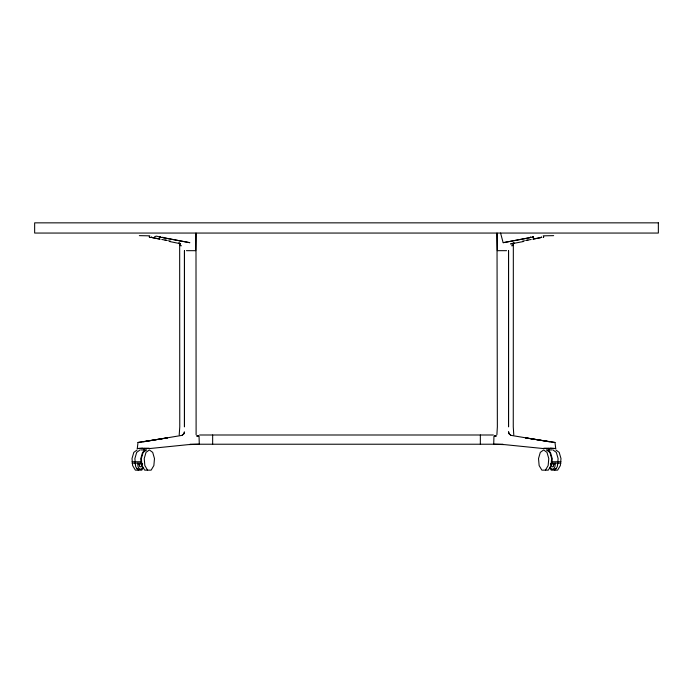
<?xml version="1.0" encoding="UTF-8"?>
<svg xmlns="http://www.w3.org/2000/svg" width="693" height="693" viewBox="0 0 693 693"><rect width="100%" height="100%" fill="white"/><g stroke="black" fill="none" stroke-linecap="round" stroke-linejoin="round"><path stroke-width="1.04" d="M184.468 250.675L184.459 426.871L184.451 250.675M508.549 250.675L508.541 426.871L508.532 250.675M549.168 448.215L549.168 449.904L549.168 448.215L543.823 448.215M149.471 236.971C148.614 235.689 150.095 238.47 149.471 237.058M513.331 244.906L511.971 245.807L513.331 244.906L513.262 426.862L513.79 434.883M493.944 436.46L493.711 444.222L504.764 444.637L543.147 448.536L555.717 448.536L554.998 442.489L525.606 437.881L554.998 442.489M551.992 463.834L552.217 458.601L550.441 452.399L547.08 449.948L551.966 449.948M199.038 436.261L199.289 444.222L188.236 444.637L149.853 448.536L137.283 448.536L138.002 442.489L167.394 437.881L138.002 442.489M543.529 237.041C543.017 238.314 544.317 235.793 543.529 236.971M554.088 463.141L553.196 466.623L552.165 466.848L551.281 465.765L550.918 463.834M555.336 463.141L554.946 466.64L553.577 468.97L551.784 469.196L550.285 467.212M557.7 463.141L557.311 466.64L555.942 468.97L554.149 469.196M557.493 465.566L558.108 458.558L556.332 452.382L552.979 449.948M496.89 434.762L497.357 426.871L497.011 233.056L497.34 250.675L506.574 250.675M139.345 465.765L139.717 463.834M142.082 463.834L141.718 465.765L140.835 466.848L139.804 466.623L138.912 463.141M179.21 434.883L179.773 426.862L179.669 244.906L181.029 245.807L179.669 244.906M513.669 243.295L514.128 242.784L510.611 243.953L523.691 241.476M143.434 467.403L141.796 470.149L135.36 470.149L132.632 465.566L132.017 458.558L133.801 452.382L137.145 449.948M545.426 470.149L548.154 465.566L548.778 458.558L546.994 452.382L543.65 449.948L540.297 452.382L538.522 458.558L539.137 465.566L541.865 470.149L548.302 470.149L551.03 465.566L551.645 458.558L549.87 452.382L546.517 449.948M554.764 470.149L555.855 468.312M142.715 467.212L141.216 469.196L139.423 468.97L138.054 466.64L137.664 463.141M140.021 449.948L136.668 452.382L134.892 458.558L135.507 465.566M146.483 449.948L143.13 452.382L141.355 458.558L141.97 465.566L144.698 470.149L151.135 470.149L153.863 465.566L154.478 458.558L152.703 452.382L149.35 449.948L146.006 452.382L144.222 458.558L144.846 465.566L147.574 470.149M182.068 435.351L184.087 433.567L184.381 431.886L184.061 433.567L182.068 435.351L143.642 441.787M159.858 236.746L160.629 236.452C161.322 239.137 156.956 234.537 154.582 236.746M532.934 239.137L540.653 237.638L533.246 239.059M526.221 240.436L527.971 240.099M525.84 240.488L531.185 239.457M522.704 241.103L524.462 240.766M531.522 237.413L533.645 237.171M530.301 237.37L530.691 236.807M540.973 237.439L541.631 237.37M137.283 448.536L142.645 447.99M543.217 235.837L553.655 235.637M150.112 237.43L150.996 237.422L150.424 237.43M196.907 435.984L198.726 435.966L196.691 435.966M186.426 250.675L195.695 250.675L195.989 233.056L196.11 434.762M199.619 434.996L493.381 434.996M496.309 435.966L494.274 435.966L496.093 435.984M190.055 444.222L502.945 444.222M143.832 448.215L143.841 449.896L143.832 448.215L149.177 448.215M141.034 449.948L145.92 449.948L142.559 452.399L140.783 458.601L141.008 463.834M132.042 461.746L141.138 461.746M551.862 461.746L560.958 461.746M132.042 463.141L141.138 463.141M551.862 463.141L560.958 463.141M138.08 463.834L142.619 463.834M550.381 463.834L554.92 463.834M139.345 235.637L149.783 235.837M550.355 447.99L555.717 448.536M162.127 237.301L163.349 237.439M151.369 237.37L152.027 237.439M159.355 237.171L161.478 237.413M138.851 469.196L137.058 468.97L135.689 466.64L135.3 463.141M549.358 441.787L510.932 435.351L508.913 433.567L508.619 431.886L508.913 433.567L510.932 435.351M165.029 240.099L166.779 240.436M168.538 240.766L170.296 241.103M159.754 239.059L152.347 237.638L160.066 239.137M161.816 239.457L167.16 240.488M169.309 241.476L180.232 243.659M180.578 243.719L178.872 242.784L179.331 243.295M555.855 449.948L559.199 452.382L560.984 458.558L560.368 465.566L557.64 470.149L551.204 470.149L549.566 467.403M137.145 468.312L138.236 470.149M500.58 233.056L503.023 242.264M553.283 463.834L553.655 465.765M480.344 434.996L480.344 444.222M212.656 434.996L212.656 444.222M513.392 244.127L513.305 244.906L513.392 244.127M541.008 237.309L541.692 237.231L541.008 237.309M533.142 236.746L533.056 237.534L532.094 236.781L533.142 236.746M520.096 239.509L503.144 242.697L529.989 237.638L520.096 239.509M658.35 222.851L34.65 222.851L34.65 233.056L658.35 233.056L658.35 222.851M152.01 237.387L151.308 237.231L152.01 237.387M179.634 240.774L163.011 237.638L189.856 242.697L179.634 240.774M179.695 244.906L179.608 244.127L179.695 244.906"/></g></svg>
